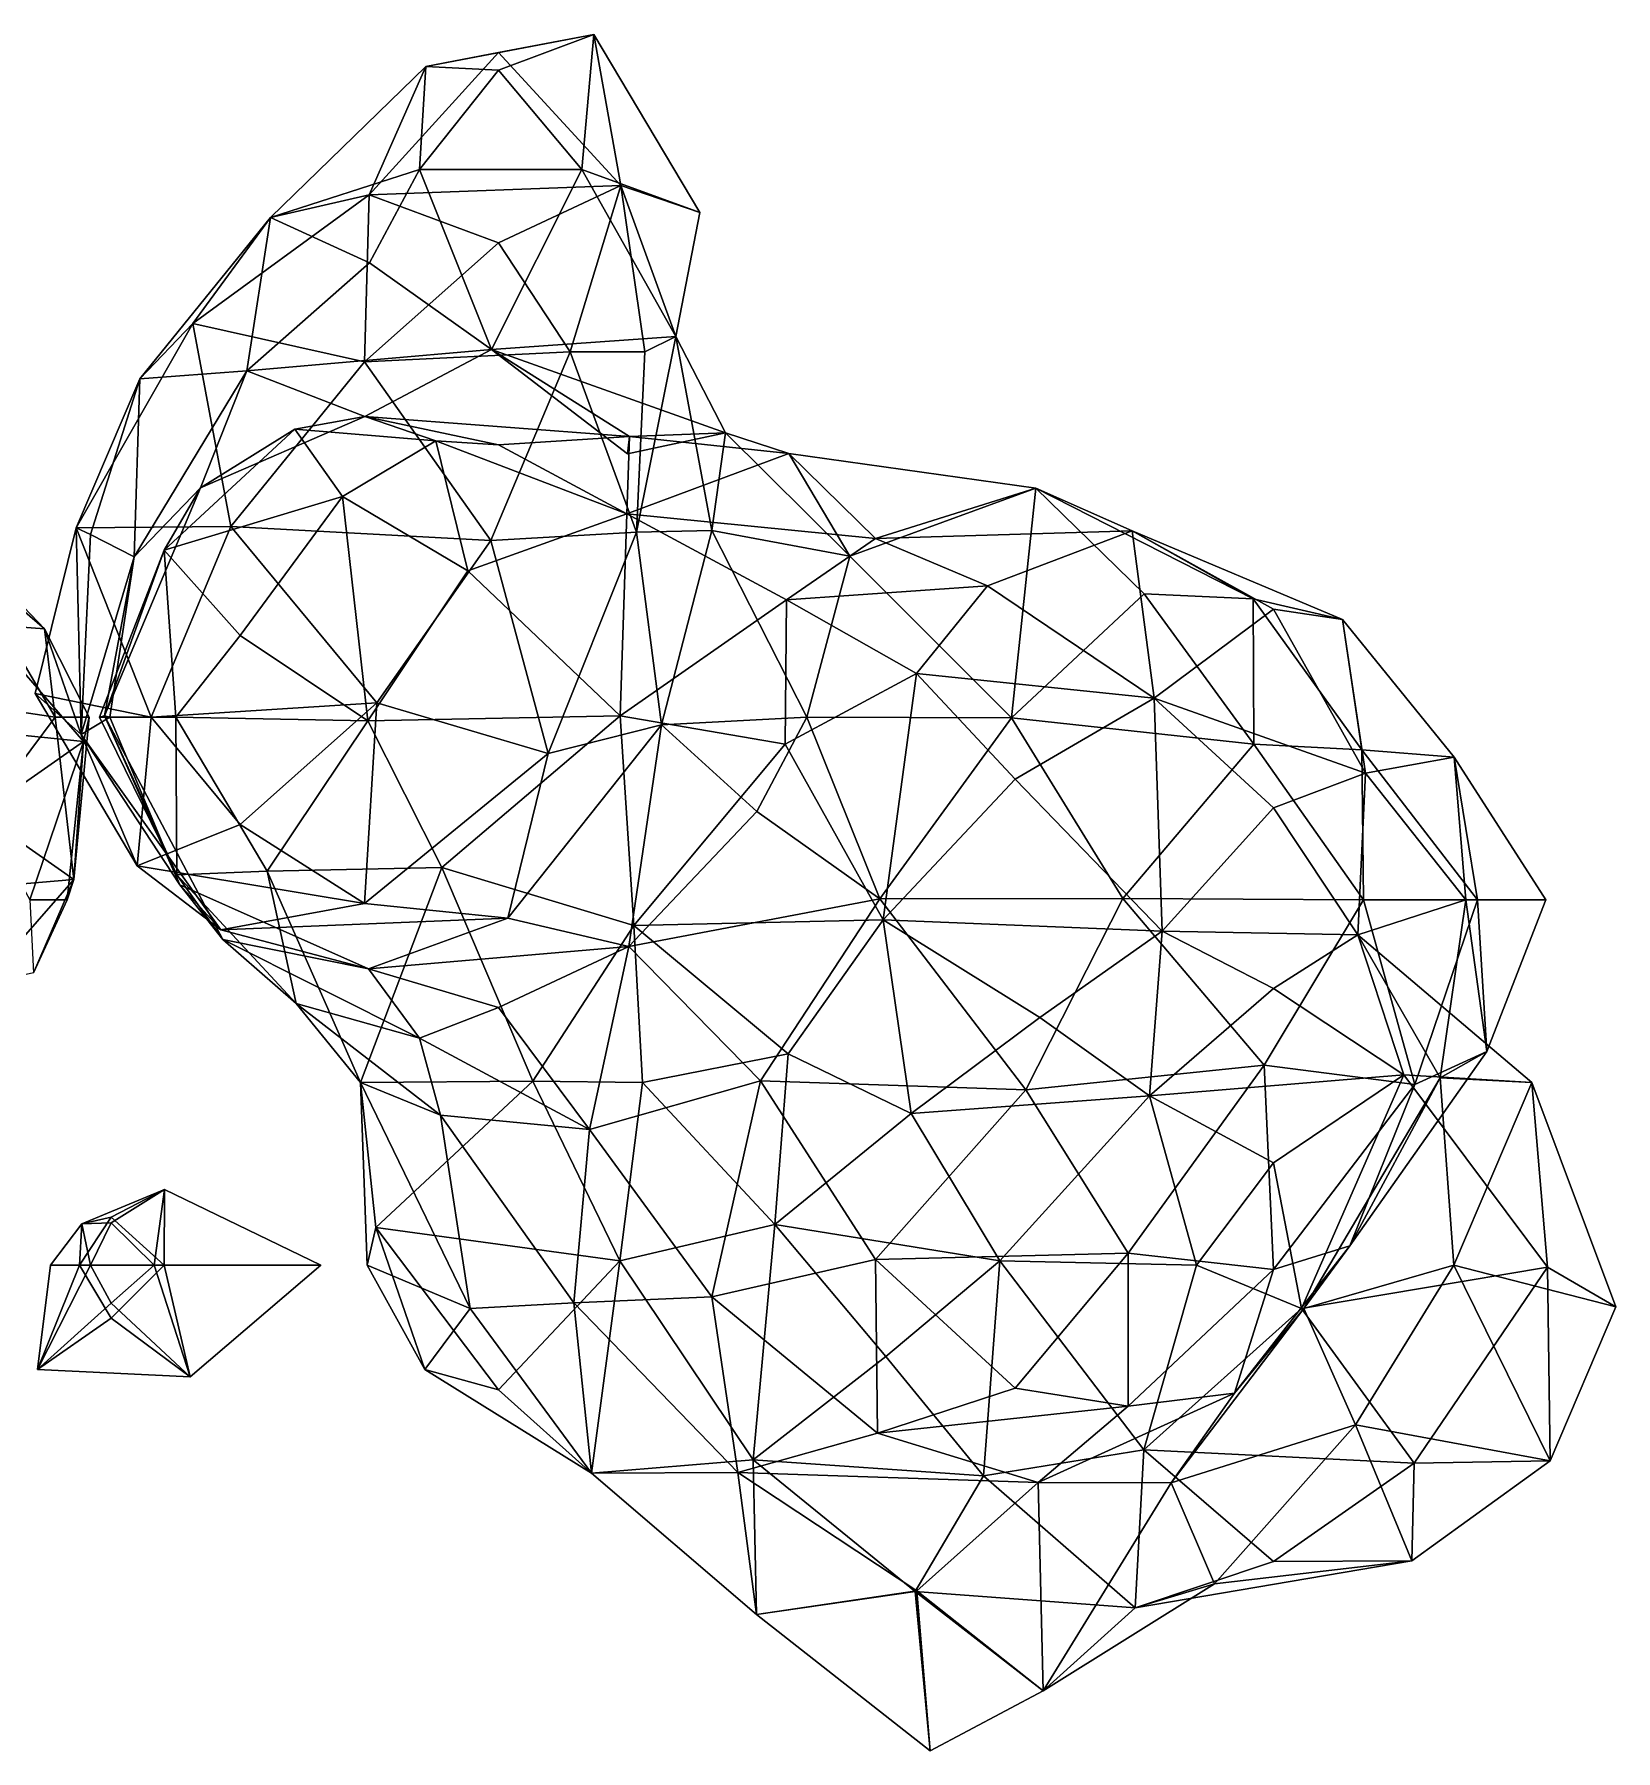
# Model space of a CAD drawing. Extents: x 290095 to 295679, y 4553756 to 4561441.
# Drawn here: x 295267.6 to 295421.9, y 4559429.7 to 4559597.2 of the extents above; entities that cross this region are included whole.
import ezdxf

# ---------------------------------------------------------------- set-up
doc = ezdxf.new("R2010")
doc.units = 0
doc.layers.add('Au_ppm_Pref_-_0_5', color=7, linetype='CONTINUOUS')

msp = doc.modelspace()

# ---------------------------------------------------------------- linework, layer by layer
at = {"layer": 'Au_ppm_Pref_-_0_5'}
for points in [[(295305.81, 4559594.03, 1823.37), (295322.21, 4559597.17, 1823.37), (295312.89, 4559593.67, 1826.59)], [(295322.21, 4559597.17, 1823.37), (295305.81, 4559594.03, 1823.37), (295312.89, 4559595.39, 1819.58)], [(295321.01, 4559584, 1827.2), (295312.89, 4559593.67, 1826.59), (295322.21, 4559597.17, 1823.37)], [(295324.82, 4559582.41, 1817.85), (295322.21, 4559597.17, 1823.37), (295312.89, 4559595.39, 1819.58)], [(295321.01, 4559584, 1827.2), (295322.21, 4559597.17, 1823.37), (295332.55, 4559579.79, 1823.37)], [(295324.82, 4559582.41, 1817.85), (295332.55, 4559579.79, 1823.37), (295322.21, 4559597.17, 1823.37)], [(295324.82, 4559582.41, 1817.85), (295312.89, 4559595.39, 1819.58), (295300.28, 4559581.53, 1817.74)], [(295300.28, 4559581.53, 1817.74), (295312.89, 4559595.39, 1819.58), (295305.81, 4559594.03, 1823.37)], [(295300.28, 4559581.53, 1817.74), (295305.81, 4559594.03, 1823.37), (295290.64, 4559579.29, 1822.39)], [(295290.64, 4559579.29, 1822.39), (295305.81, 4559594.03, 1823.37), (295305.18, 4559584, 1827.01)], [(295305.81, 4559594.03, 1823.37), (295312.89, 4559593.67, 1826.59), (295305.18, 4559584, 1827.01)], [(295321.01, 4559584, 1827.2), (295305.18, 4559584, 1827.01), (295312.89, 4559593.67, 1826.59)], [(295305.18, 4559584, 1827.01), (295300.3, 4559574.89, 1826.28), (295290.64, 4559579.29, 1822.39)], [(295300.3, 4559574.89, 1826.28), (295305.18, 4559584, 1827.01), (295312.22, 4559566.43, 1829.43)], [(295321.01, 4559584, 1827.2), (295312.22, 4559566.43, 1829.43), (295305.18, 4559584, 1827.01)], [(295312.22, 4559566.43, 1829.43), (295321.01, 4559584, 1827.2), (295330.19, 4559567.7, 1823.87)], [(295330.19, 4559567.7, 1823.87), (295321.01, 4559584, 1827.2), (295332.55, 4559579.79, 1823.37)], [(295283.07, 4559568.96, 1816.42), (295300.28, 4559581.53, 1817.74), (295290.64, 4559579.29, 1822.39)], [(295300.28, 4559581.53, 1817.74), (295283.07, 4559568.96, 1816.42), (295299.83, 4559565.22, 1813.09)], [(295299.83, 4559565.22, 1813.09), (295312.89, 4559576.83, 1813.88), (295300.28, 4559581.53, 1817.74)], [(295324.82, 4559582.41, 1817.85), (295300.28, 4559581.53, 1817.74), (295312.89, 4559576.83, 1813.88)], [(295324.82, 4559582.41, 1817.85), (295312.89, 4559576.83, 1813.88), (295319.88, 4559566.19, 1814.14)], [(295324.82, 4559582.41, 1817.85), (295319.88, 4559566.19, 1814.14), (295327.17, 4559566.19, 1817.43)], [(295324.82, 4559582.41, 1817.85), (295327.17, 4559566.19, 1817.43), (295330.19, 4559567.7, 1823.87)], [(295324.82, 4559582.41, 1817.85), (295330.19, 4559567.7, 1823.87), (295332.55, 4559579.79, 1823.37)], [(295283.07, 4559568.96, 1816.42), (295290.64, 4559579.29, 1822.39), (295277.91, 4559563.55, 1822.29)], [(295277.91, 4559563.55, 1822.29), (295290.64, 4559579.29, 1822.39), (295288.33, 4559564.36, 1829.26)], [(295290.64, 4559579.29, 1822.39), (295300.3, 4559574.89, 1826.28), (295288.33, 4559564.36, 1829.26)], [(295299.83, 4559565.22, 1813.09), (295319.88, 4559566.19, 1814.14), (295312.89, 4559576.83, 1813.88)], [(295288.33, 4559564.36, 1829.26), (295300.3, 4559574.89, 1826.28), (295312.22, 4559566.43, 1829.43)], [(295286.79, 4559549.15, 1813.43), (295283.07, 4559568.96, 1816.42), (295271.69, 4559549.02, 1816.69)], [(295271.69, 4559549.02, 1816.69), (295283.07, 4559568.96, 1816.42), (295277.91, 4559563.55, 1822.29)], [(295286.79, 4559549.15, 1813.43), (295299.83, 4559565.22, 1813.09), (295283.07, 4559568.96, 1816.42)], [(295312.22, 4559566.43, 1829.43), (295330.19, 4559567.7, 1823.87), (295335.05, 4559558.3, 1830.51)], [(295330.19, 4559567.7, 1823.87), (295326.37, 4559548.6, 1817.07), (295333.71, 4559548.77, 1824.52)], [(295326.37, 4559548.6, 1817.07), (295330.19, 4559567.7, 1823.87), (295327.17, 4559566.19, 1817.43)], [(295335.05, 4559558.3, 1830.51), (295330.19, 4559567.7, 1823.87), (295333.71, 4559548.77, 1824.52)], [(295299.84, 4559559.89, 1835.29), (295288.33, 4559564.36, 1829.26), (295312.22, 4559566.43, 1829.43)], [(295299.83, 4559565.22, 1813.09), (295312.14, 4559547.81, 1813.19), (295319.88, 4559566.19, 1814.14)], [(295299.84, 4559559.89, 1835.29), (295312.22, 4559566.43, 1829.43), (295325.67, 4559557.93, 1835.25)], [(295312.14, 4559547.81, 1813.19), (295326.37, 4559548.6, 1817.07), (295319.88, 4559566.19, 1814.14)], [(295325.67, 4559557.93, 1835.25), (295312.22, 4559566.43, 1829.43), (295325.49, 4559556.24, 1831.94)], [(295325.49, 4559556.24, 1831.94), (295312.22, 4559566.43, 1829.43), (295335.05, 4559558.3, 1830.51)], [(295319.88, 4559566.19, 1814.14), (295326.37, 4559548.6, 1817.07), (295327.17, 4559566.19, 1817.43)], [(295283.82, 4559552.92, 1836.06), (295277.35, 4559546.19, 1828.9), (295288.33, 4559564.36, 1829.26)], [(295277.91, 4559563.55, 1822.29), (295288.33, 4559564.36, 1829.26), (295277.35, 4559546.19, 1828.9)], [(295299.84, 4559559.89, 1835.29), (295283.82, 4559552.92, 1836.06), (295288.33, 4559564.36, 1829.26)], [(295286.79, 4559549.15, 1813.43), (295312.14, 4559547.81, 1813.19), (295299.83, 4559565.22, 1813.09)], [(295273.1, 4559548.37, 1823.37), (295271.69, 4559549.02, 1816.69), (295277.91, 4559563.55, 1822.29)], [(295277.91, 4559563.55, 1822.29), (295277.35, 4559546.19, 1828.9), (295273.1, 4559548.37, 1823.37)], [(295293.02, 4559558.66, 1841.19), (295283.82, 4559552.92, 1836.06), (295299.84, 4559559.89, 1835.29)], [(295306.77, 4559557.53, 1841.19), (295293.02, 4559558.66, 1841.19), (295299.84, 4559559.89, 1835.29)], [(295312.89, 4559557.13, 1838.17), (295306.77, 4559557.53, 1841.19), (295299.84, 4559559.89, 1835.29)], [(295299.84, 4559559.89, 1835.29), (295325.67, 4559557.93, 1835.25), (295312.89, 4559557.13, 1838.17)], [(295297.66, 4559552.08, 1843.67), (295280.29, 4559546.86, 1840.34), (295293.02, 4559558.66, 1841.19)], [(295280.29, 4559546.86, 1840.34), (295283.82, 4559552.92, 1836.06), (295293.02, 4559558.66, 1841.19)], [(295293.02, 4559558.66, 1841.19), (295306.77, 4559557.53, 1841.19), (295297.66, 4559552.08, 1843.67)], [(295312.89, 4559557.13, 1838.17), (295325.67, 4559557.93, 1835.25), (295325.42, 4559550.4, 1841.48)], [(295341.22, 4559556.27, 1836.41), (295325.42, 4559550.4, 1841.48), (295325.67, 4559557.93, 1835.25)], [(295335.05, 4559558.3, 1830.51), (295325.67, 4559557.93, 1835.25), (295325.49, 4559556.24, 1831.94)], [(295341.22, 4559556.27, 1836.41), (295325.67, 4559557.93, 1835.25), (295335.05, 4559558.3, 1830.51)], [(295335.05, 4559558.3, 1830.51), (295333.71, 4559548.77, 1824.52), (295347.16, 4559546.27, 1830.45)], [(295341.22, 4559556.27, 1836.41), (295335.05, 4559558.3, 1830.51), (295347.16, 4559546.27, 1830.45)], [(295306.77, 4559557.53, 1841.19), (295309.89, 4559544.83, 1844.54), (295297.66, 4559552.08, 1843.67)], [(295309.89, 4559544.83, 1844.54), (295306.77, 4559557.53, 1841.19), (295325.42, 4559550.4, 1841.48)], [(295306.77, 4559557.53, 1841.19), (295312.89, 4559557.13, 1838.17), (295325.42, 4559550.4, 1841.48)], [(295349.69, 4559548, 1841.08), (295325.42, 4559550.4, 1841.48), (295341.22, 4559556.27, 1836.41)], [(295349.69, 4559548, 1841.08), (295341.22, 4559556.27, 1836.41), (295365.33, 4559552.89, 1834.9)], [(295347.16, 4559546.27, 1830.45), (295365.33, 4559552.89, 1834.9), (295341.22, 4559556.27, 1836.41)], [(295283.82, 4559552.92, 1836.06), (295280.29, 4559546.86, 1840.34), (295274.46, 4559530.7, 1835.11)], [(295277.35, 4559546.19, 1828.9), (295283.82, 4559552.92, 1836.06), (295274.46, 4559530.7, 1835.11)], [(295365.33, 4559552.89, 1834.9), (295347.16, 4559546.27, 1830.45), (295362.96, 4559530.49, 1829.39)], [(295365.33, 4559552.89, 1834.9), (295374.73, 4559548.74, 1841.26), (295349.69, 4559548, 1841.08)], [(295375.89, 4559542.59, 1831.24), (295365.33, 4559552.89, 1834.9), (295362.96, 4559530.49, 1829.39)], [(295374.73, 4559548.74, 1841.26), (295365.33, 4559552.89, 1834.9), (295386.52, 4559542.12, 1836.41)], [(295386.52, 4559542.12, 1836.41), (295365.33, 4559552.89, 1834.9), (295375.89, 4559542.59, 1831.24)], [(295297.66, 4559552.08, 1843.67), (295287.7, 4559538.54, 1843.85), (295280.29, 4559546.86, 1840.34)], [(295287.7, 4559538.54, 1843.85), (295297.66, 4559552.08, 1843.67), (295300.15, 4559530.2, 1844.73)], [(295297.66, 4559552.08, 1843.67), (295309.89, 4559544.83, 1844.54), (295300.15, 4559530.2, 1844.73)], [(295324.75, 4559530.68, 1847.96), (295309.89, 4559544.83, 1844.54), (295325.42, 4559550.4, 1841.48)], [(295325.42, 4559550.4, 1841.48), (295340.98, 4559542.02, 1846.37), (295324.75, 4559530.68, 1847.96)], [(295340.98, 4559542.02, 1846.37), (295325.42, 4559550.4, 1841.48), (295349.69, 4559548, 1841.08)], [(295260.47, 4559546.17, 1892.96), (295259.78, 4559548.37, 1888.71), (295268.59, 4559539.17, 1888.71)], [(295259.78, 4559548.37, 1888.71), (295262.5, 4559539.64, 1885.68), (295268.59, 4559539.17, 1888.71)], [(295271.69, 4559549.02, 1816.69), (295272.19, 4559528.87, 1824.17), (295267.7, 4559532.88, 1818.38)], [(295267.7, 4559532.88, 1818.38), (295279.01, 4559530.55, 1813.34), (295271.69, 4559549.02, 1816.69)], [(295286.79, 4559549.15, 1813.43), (295271.69, 4559549.02, 1816.69), (295279.01, 4559530.55, 1813.34)], [(295272.19, 4559528.87, 1824.17), (295271.69, 4559549.02, 1816.69), (295273.1, 4559548.37, 1823.37)], [(295277.35, 4559546.19, 1828.9), (295272.19, 4559528.87, 1824.17), (295273.1, 4559548.37, 1823.37)], [(295286.79, 4559549.15, 1813.43), (295279.01, 4559530.55, 1813.34), (295301.01, 4559531.95, 1813.48)], [(295286.79, 4559549.15, 1813.43), (295301.01, 4559531.95, 1813.48), (295312.14, 4559547.81, 1813.19)], [(295312.14, 4559547.81, 1813.19), (295301.01, 4559531.95, 1813.48), (295317.75, 4559527.03, 1816.4)], [(295312.14, 4559547.81, 1813.19), (295317.75, 4559527.03, 1816.4), (295326.37, 4559548.6, 1817.07)], [(295328.8, 4559529.81, 1822.71), (295326.37, 4559548.6, 1817.07), (295317.75, 4559527.03, 1816.4)], [(295328.8, 4559529.81, 1822.71), (295333.71, 4559548.77, 1824.52), (295326.37, 4559548.6, 1817.07)], [(295333.71, 4559548.77, 1824.52), (295328.8, 4559529.81, 1822.71), (295342.99, 4559530.55, 1827)], [(295347.16, 4559546.27, 1830.45), (295333.71, 4559548.77, 1824.52), (295342.99, 4559530.55, 1827)], [(295360.61, 4559543.36, 1846.72), (295340.98, 4559542.02, 1846.37), (295349.69, 4559548, 1841.08)], [(295360.61, 4559543.36, 1846.72), (295349.69, 4559548, 1841.08), (295374.73, 4559548.74, 1841.26)], [(295376.87, 4559532.41, 1848.45), (295360.61, 4559543.36, 1846.72), (295374.73, 4559548.74, 1841.26)], [(295376.87, 4559532.41, 1848.45), (295374.73, 4559548.74, 1841.26), (295388.49, 4559541.1, 1844.71)], [(295388.49, 4559541.1, 1844.71), (295374.73, 4559548.74, 1841.26), (295395.24, 4559540.09, 1841.19)], [(295395.24, 4559540.09, 1841.19), (295374.73, 4559548.74, 1841.26), (295386.52, 4559542.12, 1836.41)], [(295269.65, 4559530.55, 1892.08), (295251.37, 4559533.29, 1893.04), (295260.47, 4559546.17, 1892.96)], [(295269.65, 4559530.55, 1892.08), (295260.47, 4559546.17, 1892.96), (295268.59, 4559539.17, 1888.71)], [(295274.98, 4559530.55, 1829.31), (295272.19, 4559528.87, 1824.17), (295277.35, 4559546.19, 1828.9)], [(295273.98, 4559530.55, 1841.19), (295280.29, 4559546.86, 1840.34), (295281.4, 4559530.55, 1844.16)], [(295280.29, 4559546.86, 1840.34), (295273.98, 4559530.55, 1841.19), (295274.46, 4559530.7, 1835.11)], [(295277.35, 4559546.19, 1828.9), (295274.46, 4559530.7, 1835.11), (295274.98, 4559530.55, 1829.31)], [(295287.7, 4559538.54, 1843.85), (295281.4, 4559530.55, 1844.16), (295280.29, 4559546.86, 1840.34)], [(295362.96, 4559530.49, 1829.39), (295347.16, 4559546.27, 1830.45), (295342.99, 4559530.55, 1827)], [(295300.15, 4559530.2, 1844.73), (295309.89, 4559544.83, 1844.54), (295324.75, 4559530.68, 1847.96)], [(295360.61, 4559543.36, 1846.72), (295353.69, 4559534.82, 1849.97), (295340.98, 4559542.02, 1846.37)], [(295360.61, 4559543.36, 1846.72), (295376.87, 4559532.41, 1848.45), (295353.69, 4559534.82, 1849.97)], [(295375.89, 4559542.59, 1831.24), (295362.96, 4559530.49, 1829.39), (295386.59, 4559527.94, 1831.08)], [(295386.52, 4559542.12, 1836.41), (295375.89, 4559542.59, 1831.24), (295386.59, 4559527.94, 1831.08)], [(295340.85, 4559527.92, 1850.89), (295324.75, 4559530.68, 1847.96), (295340.98, 4559542.02, 1846.37)], [(295340.98, 4559542.02, 1846.37), (295353.69, 4559534.82, 1849.97), (295340.85, 4559527.92, 1850.89)], [(295397.47, 4559525.1, 1845.48), (295376.87, 4559532.41, 1848.45), (295388.49, 4559541.1, 1844.71)], [(295395.24, 4559540.09, 1841.19), (295386.52, 4559542.12, 1836.41), (295397.14, 4559527.36, 1836.44)], [(295386.52, 4559542.12, 1836.41), (295386.59, 4559527.94, 1831.08), (295397.14, 4559527.36, 1836.44)], [(295397.47, 4559525.1, 1845.48), (295388.49, 4559541.1, 1844.71), (295395.24, 4559540.09, 1841.19)], [(295262.5, 4559539.64, 1885.68), (295252.71, 4559530.2, 1883.97), (295272.42, 4559528.19, 1883.24)], [(295268.59, 4559539.17, 1888.71), (295262.5, 4559539.64, 1885.68), (295272.42, 4559528.19, 1883.24)], [(295269.65, 4559530.55, 1892.08), (295268.59, 4559539.17, 1888.71), (295272.96, 4559530.55, 1888.71)], [(295272.96, 4559530.55, 1888.71), (295268.59, 4559539.17, 1888.71), (295272.42, 4559528.19, 1883.24)], [(295406.13, 4559526.65, 1841.19), (295397.47, 4559525.1, 1845.48), (295395.24, 4559540.09, 1841.19)], [(295406.13, 4559526.65, 1841.19), (295395.24, 4559540.09, 1841.19), (295397.14, 4559527.36, 1836.44)], [(295287.7, 4559538.54, 1843.85), (295300.15, 4559530.2, 1844.73), (295281.4, 4559530.55, 1844.16)], [(295350.43, 4559510.78, 1852.56), (295340.85, 4559527.92, 1850.89), (295353.69, 4559534.82, 1849.97)], [(295353.69, 4559534.82, 1849.97), (295363.29, 4559524.5, 1851.05), (295350.43, 4559510.78, 1852.56)], [(295376.87, 4559532.41, 1848.45), (295363.29, 4559524.5, 1851.05), (295353.69, 4559534.82, 1849.97)], [(295269.65, 4559530.55, 1892.08), (295262.5, 4559521, 1891.89), (295251.37, 4559533.29, 1893.04)], [(295272.19, 4559528.87, 1824.17), (295277.64, 4559516.07, 1819.16), (295267.7, 4559532.88, 1818.38)], [(295267.7, 4559532.88, 1818.38), (295277.64, 4559516.07, 1819.16), (295279.01, 4559530.55, 1813.34)], [(295301.01, 4559531.95, 1813.48), (295279.01, 4559530.55, 1813.34), (295287.7, 4559520.08, 1813.94)], [(295287.7, 4559520.08, 1813.94), (295299.82, 4559512.39, 1817.3), (295301.01, 4559531.95, 1813.48)], [(295301.01, 4559531.95, 1813.48), (295299.82, 4559512.39, 1817.3), (295317.75, 4559527.03, 1816.4)], [(295377.63, 4559509.69, 1851.75), (295363.29, 4559524.5, 1851.05), (295376.87, 4559532.41, 1848.45)], [(295377.63, 4559509.69, 1851.75), (295376.87, 4559532.41, 1848.45), (295388.49, 4559521.73, 1850.13)], [(295388.49, 4559521.73, 1850.13), (295376.87, 4559532.41, 1848.45), (295397.47, 4559525.1, 1845.48)], [(295252.71, 4559530.2, 1883.97), (295262.5, 4559521.26, 1879.92), (295272.42, 4559528.19, 1883.24)], [(295269.65, 4559530.55, 1892.08), (295271.45, 4559514.74, 1887.66), (295262.5, 4559521, 1891.89)], [(295269.65, 4559530.55, 1892.08), (295272.96, 4559530.55, 1888.71), (295271.45, 4559514.74, 1887.66)], [(295271.45, 4559514.74, 1887.66), (295272.96, 4559530.55, 1888.71), (295272.42, 4559528.19, 1883.24)], [(295281.81, 4559514.19, 1830.26), (295272.19, 4559528.87, 1824.17), (295274.98, 4559530.55, 1829.31)], [(295273.98, 4559530.55, 1841.19), (295281.5, 4559515.18, 1841.19), (295274.46, 4559530.7, 1835.11)], [(295281.5, 4559515.18, 1841.19), (295273.98, 4559530.55, 1841.19), (295281.4, 4559530.55, 1844.16)], [(295281.5, 4559515.18, 1841.19), (295286, 4559508.86, 1835.7), (295274.46, 4559530.7, 1835.11)], [(295281.81, 4559514.19, 1830.26), (295274.46, 4559530.7, 1835.11), (295286, 4559508.86, 1835.7)], [(295274.98, 4559530.55, 1829.31), (295274.46, 4559530.7, 1835.11), (295281.81, 4559514.19, 1830.26)], [(295277.64, 4559516.07, 1819.16), (295287.7, 4559520.08, 1813.94), (295279.01, 4559530.55, 1813.34)], [(295281.5, 4559515.18, 1841.19), (295281.4, 4559530.55, 1844.16), (295290.32, 4559515.53, 1844.96)], [(295290.32, 4559515.53, 1844.96), (295281.4, 4559530.55, 1844.16), (295300.15, 4559530.2, 1844.73)], [(295300.15, 4559530.2, 1844.73), (295307.36, 4559515.88, 1848.17), (295290.32, 4559515.53, 1844.96)], [(295307.36, 4559515.88, 1848.17), (295300.15, 4559530.2, 1844.73), (295324.75, 4559530.68, 1847.96)], [(295326.11, 4559510.25, 1852.2), (295307.36, 4559515.88, 1848.17), (295324.75, 4559530.68, 1847.96)], [(295313.81, 4559510.96, 1823.19), (295325.62, 4559508.2, 1827.74), (295328.8, 4559529.81, 1822.71)], [(295313.81, 4559510.96, 1823.19), (295328.8, 4559529.81, 1822.71), (295317.75, 4559527.03, 1816.4)], [(295326.11, 4559510.25, 1852.2), (295324.75, 4559530.68, 1847.96), (295340.85, 4559527.92, 1850.89)], [(295325.62, 4559508.2, 1827.74), (295338.09, 4559521.36, 1826.25), (295328.8, 4559529.81, 1822.71)], [(295338.09, 4559521.36, 1826.25), (295342.99, 4559530.55, 1827), (295328.8, 4559529.81, 1822.71)], [(295338.09, 4559521.36, 1826.25), (295350.09, 4559512.84, 1827.09), (295342.99, 4559530.55, 1827)], [(295342.99, 4559530.55, 1827), (295350.09, 4559512.84, 1827.09), (295362.96, 4559530.49, 1829.39)], [(295373.82, 4559512.88, 1829.88), (295362.96, 4559530.49, 1829.39), (295350.09, 4559512.84, 1827.09)], [(295373.82, 4559512.88, 1829.88), (295386.59, 4559527.94, 1831.08), (295362.96, 4559530.49, 1829.39)], [(295272.42, 4559528.19, 1883.24), (295262.5, 4559521.26, 1879.92), (295267.17, 4559512.73, 1880.57)], [(295270.81, 4559512.73, 1882.77), (295272.42, 4559528.19, 1883.24), (295267.17, 4559512.73, 1880.57)], [(295271.45, 4559514.74, 1887.66), (295272.42, 4559528.19, 1883.24), (295270.81, 4559512.73, 1882.77)], [(295272.19, 4559528.87, 1824.17), (295281.81, 4559514.19, 1830.26), (295285.8, 4559509.81, 1823.77)], [(295277.64, 4559516.07, 1819.16), (295272.19, 4559528.87, 1824.17), (295285.8, 4559509.81, 1823.77)], [(295350.43, 4559510.78, 1852.56), (295326.11, 4559510.25, 1852.2), (295340.85, 4559527.92, 1850.89)], [(295373.82, 4559512.88, 1829.88), (295397.28, 4559512.73, 1831.11), (295386.59, 4559527.94, 1831.08)], [(295386.59, 4559527.94, 1831.08), (295397.28, 4559512.73, 1831.11), (295397.14, 4559527.36, 1836.44)], [(295313.81, 4559510.96, 1823.19), (295317.75, 4559527.03, 1816.4), (295299.82, 4559512.39, 1817.3)], [(295406.13, 4559526.65, 1841.19), (295397.14, 4559527.36, 1836.44), (295408.41, 4559512.73, 1836.33)], [(295408.41, 4559512.73, 1836.33), (295397.14, 4559527.36, 1836.44), (295397.28, 4559512.73, 1831.11)], [(295406.13, 4559526.65, 1841.19), (295407.28, 4559512.73, 1846.18), (295397.47, 4559525.1, 1845.48)], [(295406.13, 4559526.65, 1841.19), (295415.07, 4559512.73, 1841.19), (295407.28, 4559512.73, 1846.18)], [(295406.13, 4559526.65, 1841.19), (295408.41, 4559512.73, 1836.33), (295415.07, 4559512.73, 1841.19)], [(295377.63, 4559509.69, 1851.75), (295350.43, 4559510.78, 1852.56), (295363.29, 4559524.5, 1851.05)], [(295397.47, 4559525.1, 1845.48), (295396.73, 4559509.33, 1852.15), (295388.49, 4559521.73, 1850.13)], [(295397.47, 4559525.1, 1845.48), (295407.28, 4559512.73, 1846.18), (295396.73, 4559509.33, 1852.15)], [(295271.45, 4559514.74, 1887.66), (295250.01, 4559512.89, 1887.8), (295262.5, 4559521, 1891.89)], [(295325.62, 4559508.2, 1827.74), (295350.09, 4559512.84, 1827.09), (295338.09, 4559521.36, 1826.25)], [(295377.63, 4559509.69, 1851.75), (295388.49, 4559521.73, 1850.13), (295396.73, 4559509.33, 1852.15)], [(295277.64, 4559516.07, 1819.16), (295299.82, 4559512.39, 1817.3), (295287.7, 4559520.08, 1813.94)], [(295277.64, 4559516.07, 1819.16), (295285.8, 4559509.81, 1823.77), (295299.82, 4559512.39, 1817.3)], [(295290.32, 4559515.53, 1844.96), (295307.36, 4559515.88, 1848.17), (295299.44, 4559494.91, 1847.34)], [(295307.36, 4559515.88, 1848.17), (295316.25, 4559495.04, 1851.79), (295299.44, 4559494.91, 1847.34)], [(295316.25, 4559495.04, 1851.79), (295307.36, 4559515.88, 1848.17), (295326.11, 4559510.25, 1852.2)], [(295271.45, 4559514.74, 1887.66), (295262.5, 4559504.47, 1885.52), (295250.01, 4559512.89, 1887.8)], [(295271.45, 4559514.74, 1887.66), (295267.52, 4559505.63, 1882.77), (295262.5, 4559504.47, 1885.52)], [(295271.45, 4559514.74, 1887.66), (295270.81, 4559512.73, 1882.77), (295267.52, 4559505.63, 1882.77)], [(295281.5, 4559515.18, 1841.19), (295290.32, 4559515.53, 1844.96), (295293.16, 4559502.64, 1841.19)], [(295281.5, 4559515.18, 1841.19), (295293.16, 4559502.64, 1841.19), (295286, 4559508.86, 1835.7)], [(295281.81, 4559514.19, 1830.26), (295286, 4559508.86, 1835.7), (295300.22, 4559506.01, 1829.35)], [(295281.81, 4559514.19, 1830.26), (295300.22, 4559506.01, 1829.35), (295285.8, 4559509.81, 1823.77)], [(295293.16, 4559502.64, 1841.19), (295290.32, 4559515.53, 1844.96), (295299.44, 4559494.91, 1847.34)], [(295267.52, 4559505.63, 1882.77), (295270.81, 4559512.73, 1882.77), (295267.17, 4559512.73, 1880.57)], [(295313.81, 4559510.96, 1823.19), (295299.82, 4559512.39, 1817.3), (295285.8, 4559509.81, 1823.77)], [(295350.09, 4559512.84, 1827.09), (295325.62, 4559508.2, 1827.74), (295338.47, 4559495.1, 1829.42)], [(295338.47, 4559495.1, 1829.42), (295364.35, 4559494.2, 1828.9), (295350.09, 4559512.84, 1827.09)], [(295373.82, 4559512.88, 1829.88), (295350.09, 4559512.84, 1827.09), (295364.35, 4559494.2, 1828.9)], [(295373.82, 4559512.88, 1829.88), (295364.35, 4559494.2, 1828.9), (295387.58, 4559496.6, 1830.3)], [(295373.82, 4559512.88, 1829.88), (295387.58, 4559496.6, 1830.3), (295397.28, 4559512.73, 1831.11)], [(295387.58, 4559496.6, 1830.3), (295402.31, 4559494.74, 1835.03), (295397.28, 4559512.73, 1831.11)], [(295396.73, 4559509.33, 1852.15), (295407.28, 4559512.73, 1846.18), (295404.78, 4559495.38, 1846.84)], [(295408.41, 4559512.73, 1836.33), (295397.28, 4559512.73, 1831.11), (295402.31, 4559494.74, 1835.03)], [(295409.33, 4559497.95, 1841.19), (295408.41, 4559512.73, 1836.33), (295402.31, 4559494.74, 1835.03)], [(295407.28, 4559512.73, 1846.18), (295409.33, 4559497.95, 1841.19), (295404.78, 4559495.38, 1846.84)], [(295415.07, 4559512.73, 1841.19), (295409.33, 4559497.95, 1841.19), (295407.28, 4559512.73, 1846.18)], [(295409.33, 4559497.95, 1841.19), (295415.07, 4559512.73, 1841.19), (295408.41, 4559512.73, 1836.33)], [(295300.22, 4559506.01, 1829.35), (295313.81, 4559510.96, 1823.19), (295285.8, 4559509.81, 1823.77)], [(295325.62, 4559508.2, 1827.74), (295313.81, 4559510.96, 1823.19), (295300.22, 4559506.01, 1829.35)], [(295350.43, 4559510.78, 1852.56), (295341.17, 4559497.73, 1855.46), (295326.11, 4559510.25, 1852.2)], [(295350.43, 4559510.78, 1852.56), (295353.17, 4559491.9, 1856.83), (295341.17, 4559497.73, 1855.46)], [(295377.63, 4559509.69, 1851.75), (295365.71, 4559501.27, 1854.05), (295350.43, 4559510.78, 1852.56)], [(295350.43, 4559510.78, 1852.56), (295365.71, 4559501.27, 1854.05), (295353.17, 4559491.9, 1856.83)], [(295326.96, 4559494.91, 1858.32), (295316.25, 4559495.04, 1851.79), (295326.11, 4559510.25, 1852.2)], [(295326.96, 4559494.91, 1858.32), (295326.11, 4559510.25, 1852.2), (295341.17, 4559497.73, 1855.46)], [(295365.71, 4559501.27, 1854.05), (295377.63, 4559509.69, 1851.75), (295376.42, 4559493.63, 1858.85)], [(295377.63, 4559509.69, 1851.75), (295388.49, 4559504.1, 1856.13), (295376.42, 4559493.63, 1858.85)], [(295377.63, 4559509.69, 1851.75), (295396.73, 4559509.33, 1852.15), (295388.49, 4559504.1, 1856.13)], [(295388.49, 4559504.1, 1856.13), (295396.73, 4559509.33, 1852.15), (295401.23, 4559495.68, 1859.17)], [(295396.73, 4559509.33, 1852.15), (295413.7, 4559494.92, 1853.07), (295401.23, 4559495.68, 1859.17)], [(295396.73, 4559509.33, 1852.15), (295404.78, 4559495.38, 1846.84), (295413.7, 4559494.92, 1853.07)], [(295305.2, 4559499.26, 1836.06), (295286, 4559508.86, 1835.7), (295293.16, 4559502.64, 1841.19)], [(295286, 4559508.86, 1835.7), (295305.2, 4559499.26, 1836.06), (295300.22, 4559506.01, 1829.35)], [(295300.22, 4559506.01, 1829.35), (295312.89, 4559502.24, 1831.75), (295325.62, 4559508.2, 1827.74)], [(295325.62, 4559508.2, 1827.74), (295312.89, 4559502.24, 1831.75), (295321.77, 4559490.35, 1833.57)], [(295325.62, 4559508.2, 1827.74), (295321.77, 4559490.35, 1833.57), (295338.47, 4559495.1, 1829.42)], [(295312.89, 4559502.24, 1831.75), (295300.22, 4559506.01, 1829.35), (295305.2, 4559499.26, 1836.06)], [(295376.42, 4559493.63, 1858.85), (295388.49, 4559504.1, 1856.13), (295401.23, 4559495.68, 1859.17)], [(295293.16, 4559502.64, 1841.19), (295299.44, 4559494.91, 1847.34), (295307.24, 4559491.72, 1840.01)], [(295305.2, 4559499.26, 1836.06), (295293.16, 4559502.64, 1841.19), (295307.24, 4559491.72, 1840.01)], [(295321.77, 4559490.35, 1833.57), (295312.89, 4559502.24, 1831.75), (295305.2, 4559499.26, 1836.06)], [(295376.42, 4559493.63, 1858.85), (295353.17, 4559491.9, 1856.83), (295365.71, 4559501.27, 1854.05)], [(295321.77, 4559490.35, 1833.57), (295305.2, 4559499.26, 1836.06), (295307.24, 4559491.72, 1840.01)], [(295326.96, 4559494.91, 1858.32), (295341.17, 4559497.73, 1855.46), (295339.87, 4559481.06, 1856.85)], [(295339.87, 4559481.06, 1856.85), (295341.17, 4559497.73, 1855.46), (295353.17, 4559491.9, 1856.83)], [(295395.95, 4559478.99, 1841.19), (295404.78, 4559495.38, 1846.84), (295409.33, 4559497.95, 1841.19)], [(295395.95, 4559478.99, 1841.19), (295409.33, 4559497.95, 1841.19), (295402.31, 4559494.74, 1835.03)], [(295387.58, 4559496.6, 1830.3), (295364.35, 4559494.2, 1828.9), (295374.33, 4559478.28, 1830.44)], [(295387.58, 4559496.6, 1830.3), (295374.33, 4559478.28, 1830.44), (295388.52, 4559476.67, 1835.11)], [(295376.42, 4559493.63, 1858.85), (295401.23, 4559495.68, 1859.17), (295388.49, 4559487.08, 1862.34)], [(295388.52, 4559476.67, 1835.11), (295402.31, 4559494.74, 1835.03), (295387.58, 4559496.6, 1830.3)], [(295391.23, 4559472.87, 1861.71), (295388.49, 4559487.08, 1862.34), (295401.23, 4559495.68, 1859.17)], [(295401.23, 4559495.68, 1859.17), (295415.25, 4559476.91, 1859.18), (295391.23, 4559472.87, 1861.71)], [(295413.7, 4559494.92, 1853.07), (295415.25, 4559476.91, 1859.18), (295401.23, 4559495.68, 1859.17)], [(295300.93, 4559480.79, 1851.54), (295299.44, 4559494.91, 1847.34), (295316.25, 4559495.04, 1851.79)], [(295300.07, 4559477.1, 1847.13), (295299.44, 4559494.91, 1847.34), (295300.93, 4559480.79, 1851.54)], [(295300.07, 4559477.1, 1847.13), (295310.13, 4559472.89, 1844.43), (295299.44, 4559494.91, 1847.34)], [(295299.44, 4559494.91, 1847.34), (295310.13, 4559472.89, 1844.43), (295307.24, 4559491.72, 1840.01)], [(295300.93, 4559480.79, 1851.54), (295316.25, 4559495.04, 1851.79), (295324.73, 4559477.54, 1853.35)], [(295326.96, 4559494.91, 1858.32), (295324.73, 4559477.54, 1853.35), (295316.25, 4559495.04, 1851.79)], [(295338.47, 4559495.1, 1829.42), (295321.77, 4559490.35, 1833.57), (295333.72, 4559474.02, 1834.31)], [(295326.96, 4559494.91, 1858.32), (295339.87, 4559481.06, 1856.85), (295324.73, 4559477.54, 1853.35)], [(295338.47, 4559495.1, 1829.42), (295333.72, 4559474.02, 1834.31), (295349.68, 4559477.64, 1830.64)], [(295338.47, 4559495.1, 1829.42), (295349.68, 4559477.64, 1830.64), (295364.35, 4559494.2, 1828.9)], [(295374.33, 4559478.28, 1830.44), (295364.35, 4559494.2, 1828.9), (295349.68, 4559477.64, 1830.64)], [(295395.95, 4559478.99, 1841.19), (295402.31, 4559494.74, 1835.03), (295388.52, 4559476.67, 1835.11)], [(295395.95, 4559478.99, 1841.19), (295391.46, 4559472.89, 1844.33), (295404.78, 4559495.38, 1846.84)], [(295391.46, 4559472.89, 1844.33), (295406.11, 4559477.1, 1847.79), (295404.78, 4559495.38, 1846.84)], [(295404.78, 4559495.38, 1846.84), (295406.11, 4559477.1, 1847.79), (295413.7, 4559494.92, 1853.07)], [(295421.89, 4559473.03, 1853.07), (295413.7, 4559494.92, 1853.07), (295406.11, 4559477.1, 1847.79)], [(295421.89, 4559473.03, 1853.07), (295415.25, 4559476.91, 1859.18), (295413.7, 4559494.92, 1853.07)], [(295361.8, 4559477.52, 1859.42), (295353.17, 4559491.9, 1856.83), (295376.42, 4559493.63, 1858.85)], [(295376.42, 4559493.63, 1858.85), (295381, 4559477.1, 1862.54), (295361.8, 4559477.52, 1859.42)], [(295376.42, 4559493.63, 1858.85), (295388.49, 4559487.08, 1862.34), (295381, 4559477.1, 1862.54)], [(295310.13, 4559472.89, 1844.43), (295320.25, 4559473.42, 1840.15), (295307.24, 4559491.72, 1840.01)], [(295321.77, 4559490.35, 1833.57), (295307.24, 4559491.72, 1840.01), (295320.25, 4559473.42, 1840.15)], [(295353.17, 4559491.9, 1856.83), (295361.8, 4559477.52, 1859.42), (295339.87, 4559481.06, 1856.85)], [(295321.77, 4559490.35, 1833.57), (295320.25, 4559473.42, 1840.15), (295333.72, 4559474.02, 1834.31)], [(295391.23, 4559472.87, 1861.71), (295381, 4559477.1, 1862.54), (295388.49, 4559487.08, 1862.34)], [(295272.25, 4559481.12, 1853.07), (295280.31, 4559484.47, 1853.07), (295275.1, 4559481.77, 1854.63)], [(295280.31, 4559484.47, 1853.07), (295272.25, 4559481.12, 1853.07), (295275.1, 4559481.23, 1851.69)], [(295280.27, 4559477.1, 1855.51), (295275.1, 4559481.77, 1854.63), (295280.31, 4559484.47, 1853.07)], [(295279.3, 4559477.1, 1851.09), (295280.31, 4559484.47, 1853.07), (295275.1, 4559481.23, 1851.69)], [(295279.3, 4559477.1, 1851.09), (295295.57, 4559477.1, 1853.07), (295280.31, 4559484.47, 1853.07)], [(295280.27, 4559477.1, 1855.51), (295280.31, 4559484.47, 1853.07), (295295.57, 4559477.1, 1853.07)], [(295269.2, 4559477.1, 1853.07), (295272.25, 4559481.12, 1853.07), (295272.03, 4559477.1, 1854.52)], [(295272.25, 4559481.12, 1853.07), (295269.2, 4559477.1, 1853.07), (295273.08, 4559477.1, 1852.12)], [(295280.27, 4559477.1, 1855.51), (295272.03, 4559477.1, 1854.52), (295275.1, 4559481.77, 1854.63)], [(295272.25, 4559481.12, 1853.07), (295275.1, 4559481.77, 1854.63), (295272.03, 4559477.1, 1854.52)], [(295272.25, 4559481.12, 1853.07), (295273.08, 4559477.1, 1852.12), (295275.1, 4559481.23, 1851.69)], [(295279.3, 4559477.1, 1851.09), (295275.1, 4559481.23, 1851.69), (295273.08, 4559477.1, 1852.12)], [(295300.07, 4559477.1, 1847.13), (295300.93, 4559480.79, 1851.54), (295305.71, 4559466.94, 1847.13)], [(295300.93, 4559480.79, 1851.54), (295312.89, 4559464.94, 1851.18), (295305.71, 4559466.94, 1847.13)], [(295300.93, 4559480.79, 1851.54), (295324.73, 4559477.54, 1853.35), (295312.89, 4559464.94, 1851.18)], [(295339.87, 4559481.06, 1856.85), (295337.75, 4559458.11, 1852.9), (295324.73, 4559477.54, 1853.35)], [(295339.87, 4559481.06, 1856.85), (295350.69, 4559468.18, 1856.04), (295337.75, 4559458.11, 1852.9)], [(295339.87, 4559481.06, 1856.85), (295361.8, 4559477.52, 1859.42), (295350.69, 4559468.18, 1856.04)], [(295395.95, 4559478.99, 1841.19), (295384.7, 4559464.63, 1841.19), (295391.46, 4559472.89, 1844.33)], [(295395.95, 4559478.99, 1841.19), (295388.52, 4559476.67, 1835.11), (295384.7, 4559464.63, 1841.19)], [(295324.73, 4559477.54, 1853.35), (295321.96, 4559456.8, 1847.39), (295312.89, 4559464.94, 1851.18)], [(295324.73, 4559477.54, 1853.35), (295337.75, 4559458.11, 1852.9), (295321.96, 4559456.8, 1847.39)], [(295349.86, 4559460.72, 1836.22), (295349.68, 4559477.64, 1830.64), (295333.72, 4559474.02, 1834.31)], [(295349.68, 4559477.64, 1830.64), (295363.29, 4559465.1, 1831.25), (295374.33, 4559478.28, 1830.44)], [(295349.68, 4559477.64, 1830.64), (295349.86, 4559460.72, 1836.22), (295363.29, 4559465.1, 1831.25)], [(295361.8, 4559477.52, 1859.42), (295360.2, 4559456.56, 1855.43), (295350.69, 4559468.18, 1856.04)], [(295361.8, 4559477.52, 1859.42), (295375.84, 4559459.08, 1858.99), (295360.2, 4559456.56, 1855.43)], [(295361.8, 4559477.52, 1859.42), (295381, 4559477.1, 1862.54), (295375.84, 4559459.08, 1858.99)], [(295374.33, 4559478.28, 1830.44), (295363.29, 4559465.1, 1831.25), (295374.32, 4559463.35, 1835.87)], [(295374.33, 4559478.28, 1830.44), (295374.32, 4559463.35, 1835.87), (295388.52, 4559476.67, 1835.11)], [(295267.91, 4559466.93, 1853.07), (295269.2, 4559477.1, 1853.07), (295272.03, 4559477.1, 1854.52)], [(295267.91, 4559466.93, 1853.07), (295272.03, 4559477.1, 1854.52), (295275.1, 4559471.92, 1854.8)], [(295269.2, 4559477.1, 1853.07), (295267.91, 4559466.93, 1853.07), (295273.08, 4559477.1, 1852.12)], [(295267.91, 4559466.93, 1853.07), (295275.1, 4559473.4, 1851.84), (295273.08, 4559477.1, 1852.12)], [(295280.27, 4559477.1, 1855.51), (295275.1, 4559471.92, 1854.8), (295272.03, 4559477.1, 1854.52)], [(295279.3, 4559477.1, 1851.09), (295273.08, 4559477.1, 1852.12), (295275.1, 4559473.4, 1851.84)], [(295280.27, 4559477.1, 1855.51), (295282.8, 4559466.2, 1853.07), (295275.1, 4559471.92, 1854.8)], [(295279.3, 4559477.1, 1851.09), (295275.1, 4559473.4, 1851.84), (295282.8, 4559466.2, 1853.07)], [(295279.3, 4559477.1, 1851.09), (295282.8, 4559466.2, 1853.07), (295295.57, 4559477.1, 1853.07)], [(295280.27, 4559477.1, 1855.51), (295295.57, 4559477.1, 1853.07), (295282.8, 4559466.2, 1853.07)], [(295300.07, 4559477.1, 1847.13), (295305.71, 4559466.94, 1847.13), (295310.13, 4559472.89, 1844.43)], [(295384.7, 4559464.63, 1841.19), (295388.52, 4559476.67, 1835.11), (295374.32, 4559463.35, 1835.87)], [(295381, 4559477.1, 1862.54), (295391.23, 4559472.87, 1861.71), (295375.84, 4559459.08, 1858.99)], [(295415.25, 4559476.91, 1859.18), (295402.22, 4559457.78, 1859.86), (295391.23, 4559472.87, 1861.71)], [(295391.46, 4559472.89, 1844.33), (295396.5, 4559461.52, 1847.74), (295406.11, 4559477.1, 1847.79)], [(295396.5, 4559461.52, 1847.74), (295415.5, 4559458, 1852.55), (295406.11, 4559477.1, 1847.79)], [(295402.22, 4559457.78, 1859.86), (295415.25, 4559476.91, 1859.18), (295415.5, 4559458, 1852.55)], [(295421.89, 4559473.03, 1853.07), (295406.11, 4559477.1, 1847.79), (295415.5, 4559458, 1852.55)], [(295421.89, 4559473.03, 1853.07), (295415.5, 4559458, 1852.55), (295415.25, 4559476.91, 1859.18)], [(295333.72, 4559474.02, 1834.31), (295320.25, 4559473.42, 1840.15), (295336.25, 4559456.88, 1840.76)], [(295349.86, 4559460.72, 1836.22), (295333.72, 4559474.02, 1834.31), (295336.25, 4559456.88, 1840.76)], [(295267.91, 4559466.93, 1853.07), (295282.8, 4559466.2, 1853.07), (295275.1, 4559473.4, 1851.84)], [(295310.13, 4559472.89, 1844.43), (295305.71, 4559466.94, 1847.13), (295321.96, 4559456.8, 1847.39)], [(295310.13, 4559472.89, 1844.43), (295321.96, 4559456.8, 1847.39), (295320.25, 4559473.42, 1840.15)], [(295321.96, 4559456.8, 1847.39), (295336.25, 4559456.88, 1840.76), (295320.25, 4559473.42, 1840.15)], [(295391.23, 4559472.87, 1861.71), (295402.22, 4559457.78, 1859.86), (295375.84, 4559459.08, 1858.99)], [(295384.7, 4559464.63, 1841.19), (295378.52, 4559455.86, 1844.75), (295391.46, 4559472.89, 1844.33)], [(295391.46, 4559472.89, 1844.33), (295378.52, 4559455.86, 1844.75), (295396.5, 4559461.52, 1847.74)], [(295282.8, 4559466.2, 1853.07), (295267.91, 4559466.93, 1853.07), (295275.1, 4559471.92, 1854.8)], [(295350.69, 4559468.18, 1856.04), (295360.2, 4559456.56, 1855.43), (295337.75, 4559458.11, 1852.9)], [(295305.71, 4559466.94, 1847.13), (295312.89, 4559464.94, 1851.18), (295321.96, 4559456.8, 1847.39)], [(295349.86, 4559460.72, 1836.22), (295374.32, 4559463.35, 1835.87), (295363.29, 4559465.1, 1831.25)], [(295384.7, 4559464.63, 1841.19), (295365.56, 4559455.89, 1840.36), (295378.52, 4559455.86, 1844.75)], [(295384.7, 4559464.63, 1841.19), (295374.32, 4559463.35, 1835.87), (295365.56, 4559455.89, 1840.36)], [(295365.56, 4559455.89, 1840.36), (295374.32, 4559463.35, 1835.87), (295349.86, 4559460.72, 1836.22)], [(295336.25, 4559456.88, 1840.76), (295365.56, 4559455.89, 1840.36), (295349.86, 4559460.72, 1836.22)], [(295378.52, 4559455.86, 1844.75), (295382.74, 4559446.01, 1847.74), (295396.5, 4559461.52, 1847.74)], [(295402, 4559448.25, 1854.03), (295396.5, 4559461.52, 1847.74), (295382.74, 4559446.01, 1847.74)], [(295415.5, 4559458, 1852.55), (295396.5, 4559461.52, 1847.74), (295402, 4559448.25, 1854.03)], [(295375, 4559443.69, 1852.52), (295360.2, 4559456.56, 1855.43), (295375.84, 4559459.08, 1858.99)], [(295375, 4559443.69, 1852.52), (295375.84, 4559459.08, 1858.99), (295388.49, 4559448.2, 1856.76)], [(295402.22, 4559457.78, 1859.86), (295388.49, 4559448.2, 1856.76), (295375.84, 4559459.08, 1858.99)], [(295338.06, 4559443.04, 1846.9), (295321.96, 4559456.8, 1847.39), (295337.75, 4559458.11, 1852.9)], [(295338.06, 4559443.04, 1846.9), (295337.75, 4559458.11, 1852.9), (295353.55, 4559445.28, 1851.86)], [(295353.55, 4559445.28, 1851.86), (295337.75, 4559458.11, 1852.9), (295360.2, 4559456.56, 1855.43)], [(295388.49, 4559448.2, 1856.76), (295402.22, 4559457.78, 1859.86), (295402, 4559448.25, 1854.03)], [(295402, 4559448.25, 1854.03), (295402.22, 4559457.78, 1859.86), (295415.5, 4559458, 1852.55)], [(295338.06, 4559443.04, 1846.9), (295336.25, 4559456.88, 1840.76), (295321.96, 4559456.8, 1847.39)], [(295338.06, 4559443.04, 1846.9), (295353.71, 4559445.33, 1843.9), (295336.25, 4559456.88, 1840.76)], [(295365.56, 4559455.89, 1840.36), (295336.25, 4559456.88, 1840.76), (295353.71, 4559445.33, 1843.9)], [(295375, 4559443.69, 1852.52), (295353.55, 4559445.28, 1851.86), (295360.2, 4559456.56, 1855.43)], [(295366.02, 4559435.58, 1846.72), (295365.56, 4559455.89, 1840.36), (295353.71, 4559445.33, 1843.9)], [(295365.56, 4559455.89, 1840.36), (295366.02, 4559435.58, 1846.72), (295378.52, 4559455.86, 1844.75)], [(295378.52, 4559455.86, 1844.75), (295366.02, 4559435.58, 1846.72), (295382.74, 4559446.01, 1847.74)], [(295375, 4559443.69, 1852.52), (295388.49, 4559448.2, 1856.76), (295402, 4559448.25, 1854.03)], [(295375, 4559443.69, 1852.52), (295402, 4559448.25, 1854.03), (295382.74, 4559446.01, 1847.74)], [(295375, 4559443.69, 1852.52), (295382.74, 4559446.01, 1847.74), (295366.02, 4559435.58, 1846.72)], [(295338.06, 4559443.04, 1846.9), (295355.01, 4559429.74, 1847.13), (295353.71, 4559445.33, 1843.9)], [(295338.06, 4559443.04, 1846.9), (295353.55, 4559445.28, 1851.86), (295355.01, 4559429.74, 1847.13)], [(295375, 4559443.69, 1852.52), (295366.02, 4559435.58, 1846.72), (295353.55, 4559445.28, 1851.86)], [(295355.01, 4559429.74, 1847.13), (295353.55, 4559445.28, 1851.86), (295366.02, 4559435.58, 1846.72)], [(295353.71, 4559445.33, 1843.9), (295355.01, 4559429.74, 1847.13), (295366.02, 4559435.58, 1846.72)]]:
    msp.add_3dface(points, dxfattribs=at)

doc.saveas('drawing.dxf')
